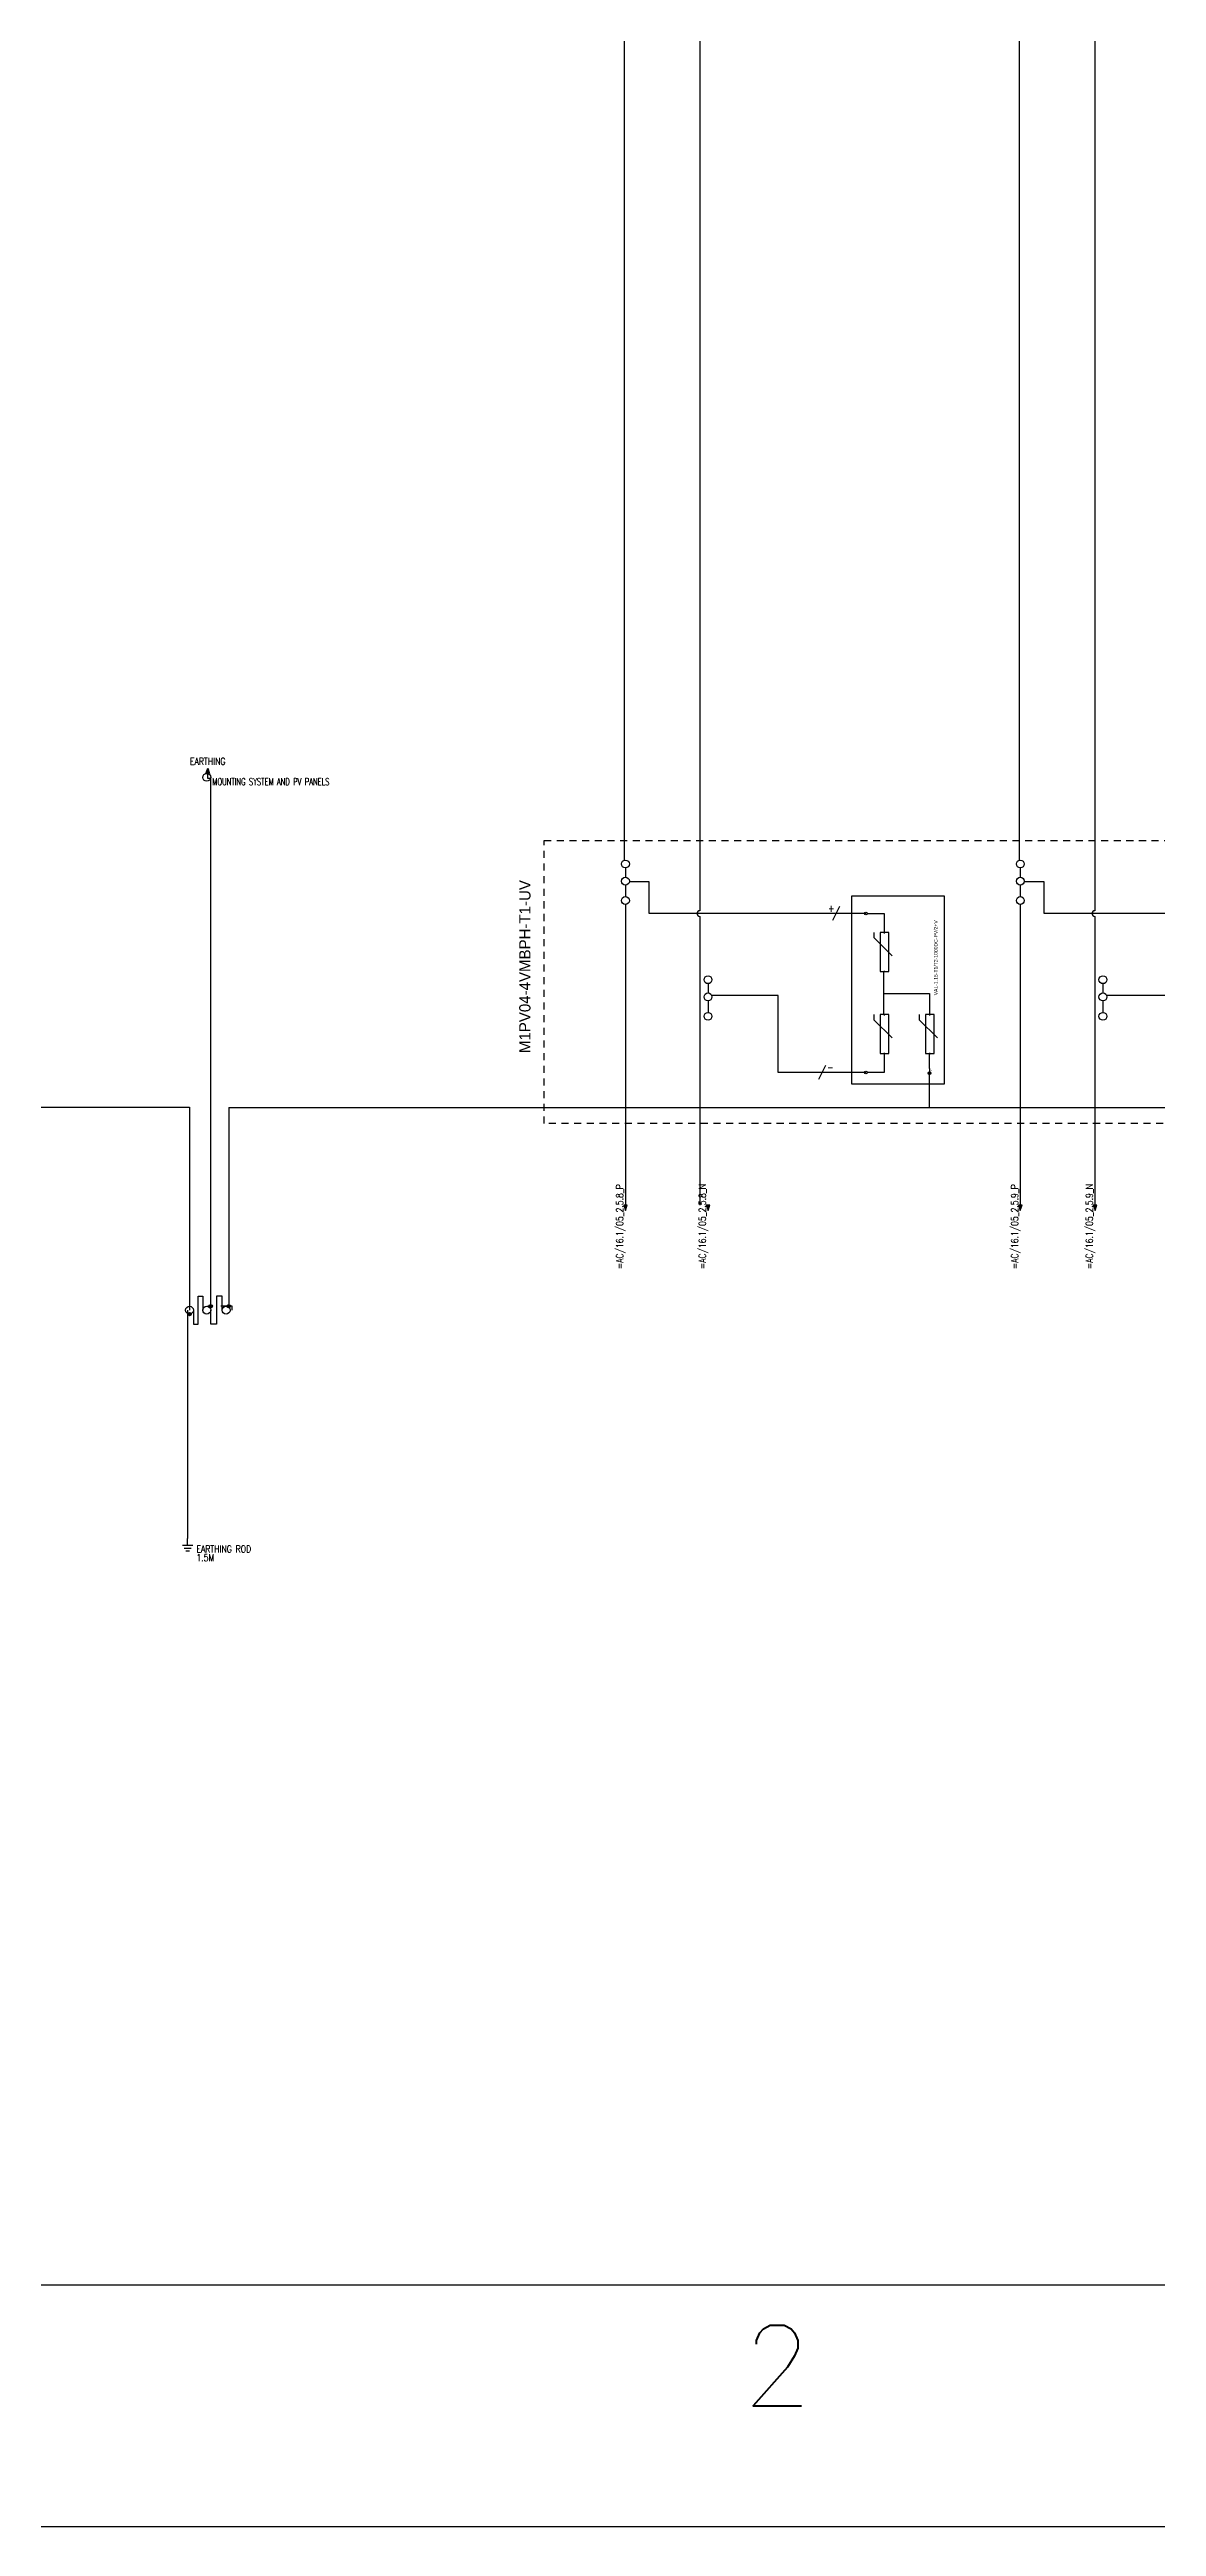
# Model space of a CAD drawing. Header units: inches. Extents: x 4 to 127, y -3 to 89.
# Drawn here: x 68.01 to 87.69, y -3 to 41.04 of the extents above; entities that cross this region are included whole.
import ezdxf
from ezdxf.enums import TextEntityAlignment as Align

# ---------------------------------------------------------------- set-up
doc = ezdxf.new("R2010")
doc.units = ezdxf.units.IN
doc.header["$MEASUREMENT"] = 0
doc.linetypes.add('HIDDEN2', pattern=[0.1875, 0.125, -0.0625])
for name, color, linetype in [('DESC', 1, 'Continuous'), ('GRN_10AWG', 3, 'Continuous'), ('GRY_20AWG', 9, 'Continuous'), ('LOCBOX', 92, 'HIDDEN2'), ('MISC', 2, 'Continuous'), ('RED_10AWG', 1, 'Continuous'), ('RED_12AWG', 1, 'Continuous'), ('SYMS', 7, 'Continuous'), ('TAGS', 51, 'Continuous'), ('Title Block', 7, 'Continuous'), ('Viewport', 7, 'Continuous'), ('WHT_12AWG', 7, 'Continuous'), ('WIREREF', 61, 'Continuous')]:
    doc.layers.add(name, color=color, linetype=linetype)
doc.styles.add('Roman', font='romans')
doc.styles.add('WD', font='romans.shx')
doc.styles.add('WD_IEC', font='isocp2.shx', dxfattribs={"width": 0.9, "height": 4})

# ---------------------------------------------------------------- blocks, each defined once
blk = doc.blocks.new('ANSI_border_C')
at = {"layer": 'Title Block'}
for p, q in [((0.5, 0.75), (20.5, 0.75)), ((0, 0), (21, 0))]:
    blk.add_line(p, q, dxfattribs=at)
at = {"layer": 'Title Block', "style": 'Roman'}
blk.add_text('2', height=0.25, dxfattribs=at).set_placement((13, 0.5), align=Align.MIDDLE_CENTER)
blk = doc.blocks.new('JIC_border_C')
at = {"xscale": 5.726708801404052, "yscale": 5.726708801404052, "zscale": 5.726708801404052}
blk.add_blockref('ANSI_border_C', (6.5, -3), dxfattribs=at)
blk = doc.blocks.new('HA1S4')
for points in [[(0, 0), (-0.031, 0), (0, -0.094), (0.031, 0), (0, 0)], [(0.016, -0.011), (-0.016, -0.011), (0, -0.058), (0.016, -0.011)]]:
    blk.add_lwpolyline(points)
at = {"style": 'WD', "flags": 1}
for tag, p in [('X2TERM01', (0, 0)), ('SIGCODE', (0.035, -0.083))]:
    blk.add_attdef(tag, p, '', height=0.01, dxfattribs=at)
at = {"style": 'WD', "width": 0.7}
for tag, p in [('XREF', (0.088, -0.062)), ('DESC1', (0.088, 0.113))]:
    blk.add_attdef(tag, p, '', height=0.125, dxfattribs=at)
at = {"style": 'WD', "width": 0.8, "flags": 8}
blk.add_attdef('WIRENO', text='', height=0.125, dxfattribs=at).set_placement((0, -0.259), align=Align.CENTER)
blk = doc.blocks.new('VT0_02')
blk.add_circle((0, 0), 0.0699)
at = {"style": 'WD', "flags": 1}
for tag, p in [('X4TERM01', (-0.07, 0)), ('X2TERM01', (0, 0.07)), ('X1TERM01', (0.07, 0)), ('X8TERM01', (0, -0.07))]:
    blk.add_attdef(tag, p, '', height=0.01, dxfattribs=at)
blk = doc.blocks.new('WDDOT')
for radius in [0.03, 0.0187, 0.00929]:
    blk.add_circle((0, 0), radius)
blk = doc.blocks.new('HA1S2')
for points in [[(0, 0), (-0.031, 0), (0, 0.094), (0.031, 0), (0, 0)], [(-0.016, 0.011), (0.016, 0.011), (0, 0.058), (-0.016, 0.011)]]:
    blk.add_lwpolyline(points)
at = {"style": 'WD', "width": 0.8, "flags": 8}
blk.add_attdef('WIRENO', text='', height=0.125, dxfattribs=at).set_placement((0, 0.153), align=Align.CENTER)
at = {"style": 'WD', "flags": 1}
for tag, p in [('X8TERM01', (0, 0)), ('SIGCODE', (0.026, 0.066))]:
    blk.add_attdef(tag, p, '', height=0.01, dxfattribs=at)
at = {"style": 'WD', "width": 0.7}
for tag, p in [('XREF', (0.084, -0.036)), ('DESC1', (0.084, -0.211))]:
    blk.add_attdef(tag, p, '', height=0.125, dxfattribs=at)
blk = doc.blocks.new('VGND2')
for p, q in [((0, -0.125), (0, 0)), ((0.09375, -0.125), (-0.09375, -0.125)), ((-0.0625, -0.171875), (0.0625, -0.171875)), ((-0.03125, -0.21875), (0.03125, -0.21875))]:
    blk.add_line(p, q)
at = {"style": 'WD', "flags": 1}
for tag in ['ASSYCODE', 'X2TERM01', 'CAT', 'FAMILY', 'MFG']:
    blk.add_attdef(tag, (0, 0), '', height=0.01, dxfattribs=at)
at = {"style": 'WD', "width": 0.8}
for tag, p in [('INST', (0.15625, 0.125)), ('LOC', (0.15625, -0.03125)), ('TAG1', (0.15625, -0.1875)), ('DESC1', (0.15625, -0.34375)), ('DESC2', (0.15625, -0.5))]:
    blk.add_attdef(tag, text='', height=0.125, dxfattribs=at).set_placement(p, align=Align.MIDDLE_LEFT)
blk = doc.blocks.new('HT0_02')
blk.add_circle((0, 0), 0.0699)
at = {"style": 'WD', "flags": 1}
for tag, p in [('X4TERM01', (-0.07, 0)), ('X2TERM01', (0, 0.07)), ('X1TERM01', (0.07, 0)), ('X8TERM01', (0, -0.07))]:
    blk.add_attdef(tag, p, '', height=0.01, dxfattribs=at)
blk = doc.blocks.new('HGND4')
for p, q in [((0, 0), (10, 0)), ((10, -3.8), (10, 3.8)), ((11.2, -2.5), (11.2, 2.5)), ((12.5, -1.2), (12.5, 1.2))]:
    blk.add_line(p, q)
blk.add_circle((10, 0), 5)
at = {"style": 'WD_IEC'}
for tag, p in [('TAG1', (2.5, 4.6)), ('INST', (2.5, 11.6)), ('LOC', (2.5, 8.1))]:
    blk.add_attdef(tag, text='', height=2.5, dxfattribs=at).set_placement(p, align=Align.RIGHT)
at = {"style": 'WD_IEC', "flags": 1}
blk.add_attdef('X4TERM01', (0, 0), '', height=0.32, dxfattribs=at)
blk = doc.blocks.new('VT0_05')
blk.add_lwpolyline([(0.08, -0.06), (0, 0.08), (-0.08, -0.06)], close=True)
at = {"style": 'WD', "flags": 1}
for tag, p in [('X4TERM01', (-0.05, 0)), ('X2TERM01', (0, 0.08)), ('X1TERM01', (0.05, 0)), ('X8TERM01', (0, -0.06))]:
    blk.add_attdef(tag, p, '', height=0.01, dxfattribs=at)
blk = doc.blocks.new('Lightening Surge Arrestor')
at = {"color": 5}
for p, q in [((0.502, 2.919), (0.502, 2.827)), ((0.502, 2.827), (0.826, 2.503)), ((0.502, 1.459), (0.502, 1.367)), ((0.502, 1.367), (0.826, 1.043)), ((1.308, 1.459), (1.308, 1.367)), ((1.308, 1.367), (1.632, 1.043))]:
    blk.add_line(p, q, dxfattribs=at)
for points in [[(0.112, 3.569), (1.754, 3.569), (1.754, 0.222), (0.112, 0.222)], [(0.768, 2.919), (0.611, 2.919), (0.611, 2.225), (0.768, 2.225)], [(0.768, 1.459), (0.611, 1.459), (0.611, 0.765), (0.768, 0.765)], [(1.574, 1.459), (1.417, 1.459), (1.417, 0.765), (1.574, 0.765)]]:
    blk.add_lwpolyline(points, close=True, dxfattribs=at)
at = {"layer": 'GRY_20AWG'}
blk.add_line((1.492, 0.502), (1.492, 0.468), dxfattribs=at)
at = {"layer": 'RED_12AWG'}
for p, q in [((0.382, 3.255), (0.686, 3.255)), ((0.686, 3.255), (0.686, 2.926)), ((0.69, 2.919), (0.684, 2.919)), ((0.681, 1.459), (0.681, 2.226)), ((0.681, 1.835), (1.492, 1.835)), ((1.492, 1.835), (1.492, 1.466)), ((0.69, 1.459), (0.681, 1.459)), ((0.69, 0.435), (0.69, 0.766)), ((1.492, 0.502), (1.492, 0.757)), ((0.381, 0.435), (0.69, 0.435))]:
    blk.add_line(p, q, dxfattribs=at)
at = {"layer": 'SYMS'}
for name, p, xscale, yscale, zscale in [('HT0_02', (0.358, 3.255), 0.3314421991292846, 0.3314421991292846, 0.3314421991292846), ('VT0_05', (0.686, 2.918), 0.1052161047490845, 0.1052161047490845, 0.1052161047490845), ('VT0_05', (0.686, 1.458), 0.1052161047490845, 0.1052161047490845, 0.1052161047490845), ('HT0_02', (0.69, 1.459), 0.01504368401050088, 0.01504368401050088, 0.01504368401050088), ('VT0_05', (1.492, 1.458), 0.1052161047490845, 0.1052161047490845, 0.1052161047490845), ('HT0_02', (0.358, 0.429), 0.3314421991292846, 0.3314421991292846, 0.3314421991292846)]:
    blk.add_blockref(name, p, dxfattribs=dict(at, xscale=xscale, yscale=yscale, zscale=zscale))
at = {"layer": 'SYMS', "xscale": -0.1052161047490845, "yscale": 0.1052161047490845, "zscale": 0.1052161047490845, "rotation": 180}
for p in [(0.686, 2.226), (0.686, 0.766), (1.492, 0.766)]:
    blk.add_blockref('VT0_05', p, dxfattribs=at)
at = {"layer": 'SYMS'}
ref = blk.add_blockref('HGND4', (1.492, 0.468), dxfattribs=dict(at, xscale=0.005, yscale=0.005, zscale=0.005, rotation=270))
ref.add_attrib('TAG1', 'PE', dxfattribs={"layer": 'TAGS', "height": 0.0125, "rotation": 270, "style": 'WD_IEC'}).set_placement((1.515, 0.455), align=Align.RIGHT)
at = {"color": 5, "insert": (1.57, 1.801), "char_height": 0.065, "attachment_point": 1, "rotation": 90}
blk.add_mtext_dynamic_manual_height_columns('VAL-1.15-T1/T2-1000DC-PV/2+V', width=1.87491, gutter_width=0.325, heights=[0], dxfattribs=at)
for tag, p in [('+', (0.447, 3.312)), ('-', (0.457, 0.49))]:
    blk.add_attdef(tag, p, '', height=0.065)
at = {"color": 5}
blk.add_attdef('VAL-1.15-T1/T2-1000DC-PV/2+V', (1.651, 1.798), '', height=0.065, rotation=90, dxfattribs=at)
blk = doc.blocks.new('HW01')
for p, q in [((0.062, 0.125), (-0.062, -0.125)), ((0.031, 0), (-0.031, 0))]:
    blk.add_line(p, q)
at = {"style": 'WD', "width": 0.7, "flags": 1}
for tag, p in [('INST', (0, 0.357)), ('LOC', (0, 0.188)), ('DESC1', (0, -0.456)), ('XREF', (0, -0.3)), ('DESC2', (0, -0.613))]:
    blk.add_attdef(tag, text='', height=0.125, dxfattribs=at).set_placement(p, align=Align.CENTER)
at = {"style": 'WD', "width": 0.8}
blk.add_attdef('TAG1', text='', height=0.125, dxfattribs=at).set_placement((-0.031, 0.031), align=Align.RIGHT)
at = {"style": 'WD', "flags": 1}
for tag, p in [('X4TERM01', (-0.031, 0)), ('X1TERM01', (0.031, 0))]:
    blk.add_attdef(tag, p, '', height=0.0125, dxfattribs=at)
at = {"linetype": 'Continuous', "style": 'WD', "flags": 9}
blk.add_attdef('ASSYCODE', text='', height=0.01, dxfattribs=at).set_placement((0.029, 0.042), align=Align.CENTER)
at = {"style": 'WD'}
for tag, p in [('X2LINK', (0, 0.125)), ('X8LINK', (0, -0.125))]:
    blk.add_attdef(tag, p, '', height=0.01, dxfattribs=at)
at = {"style": 'WD', "flags": 9}
blk.add_attdef('FAMILY', text='', height=0.01, dxfattribs=at).set_placement((0.023, 0.118), align=Align.CENTER)
at = {"style": 'WD', "width": 0.8}
blk.add_attdef('RATING1', (0.094, 0.031), '', height=0.125, dxfattribs=at)
at = {"style": 'WD', "width": 0.8, "flags": 1}
blk.add_attdef('MFG', text='', height=0.0938, dxfattribs=at).set_placement((-0.125, -0.031), align=Align.TOP_RIGHT)
blk.add_attdef('CAT', text='', height=0.0938, dxfattribs=at).set_placement((0.031, -0.031), align=Align.TOP_LEFT)

msp = doc.modelspace()

# ---------------------------------------------------------------- linework, layer by layer
at = {"layer": 'GRN_10AWG'}
for p, q in [((70.873, 18.695), (70.873, 28.098)), ((83.655, 22.228), (83.655, 22.83)), ((64.964, 22.235), (70.497, 22.235)), ((70.497, 22.235), (70.497, 18.625)), ((71.195, 22.228), (71.195, 18.695)), ((71.195, 22.228), (118.769, 22.228)), ((70.463, 18.625), (70.463, 14.566)), ((70.497, 18.555), (70.463, 18.555)), ((70.567, 18.625), (70.567, 18.375)), ((70.65, 18.375), (70.65, 18.875)), ((70.65, 18.875), (70.733, 18.875)), ((70.733, 18.875), (70.733, 18.625)), ((70.803, 18.695), (70.873, 18.695)), ((70.873, 18.375), (70.873, 18.625)), ((71.077, 18.875), (70.975, 18.875)), ((70.975, 18.875), (70.975, 18.375)), ((71.147, 18.695), (71.053, 18.695)), ((71.077, 18.625), (71.077, 18.875)), ((71.253, 18.695), (71.147, 18.695)), ((71.253, 18.625), (71.253, 18.695)), ((70.567, 18.375), (70.65, 18.375)), ((70.975, 18.375), (70.873, 18.375))]:
    msp.add_line(p, q, dxfattribs=at)
at = {"layer": 'LOCBOX', "color": 1}
msp.add_lwpolyline([(76.805, 26.973), (119.537, 26.973), (119.537, 21.944), (76.805, 21.944)], close=True, dxfattribs=at)
at = {"layer": 'RED_10AWG'}
for p, q in [((79.572, 73.525), (79.572, 25.727)), ((86.595, 73.525), (86.595, 25.727)), ((78.224, 63.108), (78.224, 26.628)), ((85.247, 63.108), (85.247, 26.628)), ((70.82, 28.077), (70.82, 28.168)), ((70.855, 28.077), (70.82, 28.077)), ((78.248, 26.488), (78.248, 26.323)), ((85.27, 26.488), (85.27, 26.323)), ((78.248, 26.183), (78.248, 25.978)), ((78.669, 26.239), (78.317, 26.239)), ((78.669, 25.677), (78.669, 26.239)), ((85.27, 26.183), (85.27, 25.978)), ((85.692, 26.239), (85.34, 26.239)), ((85.692, 25.677), (85.692, 26.239)), ((78.248, 25.838), (78.248, 20.493)), ((81.964, 25.677), (78.669, 25.677)), ((79.572, 25.627), (79.572, 20.493)), ((82.522, 25.677), (82.026, 25.677)), ((85.27, 25.838), (85.27, 20.493)), ((88.986, 25.677), (85.692, 25.677)), ((86.595, 25.627), (86.595, 20.493)), ((79.717, 24.43), (79.717, 24.265)), ((86.739, 24.43), (86.739, 24.265)), ((79.717, 24.125), (79.717, 23.92)), ((80.966, 24.219), (79.787, 24.219)), ((80.966, 22.851), (80.966, 24.219)), ((86.739, 24.125), (86.739, 23.92)), ((87.988, 24.219), (86.809, 24.219)), ((81.713, 22.851), (80.966, 22.851)), ((82.522, 22.851), (81.775, 22.851))]:
    msp.add_line(p, q, dxfattribs=at)
at = {"layer": 'WHT_12AWG'}
for centre in [(79.572, 25.677), (86.595, 25.677)]:
    msp.add_arc(centre, 0.05, 90, 270, dxfattribs=at)

# ---------------------------------------------------------------- block references
msp.add_blockref('Lightening Surge Arrestor', (82.164, 22.422))
at = {"layer": 'SYMS'}
ref = msp.add_blockref('HA1S2', (70.82, 28.168), dxfattribs=at)
ref.add_attrib('DESC1', 'MOUNTING SYSTEM AND PV PANELS', (70.904, 27.957), dxfattribs={"layer": 'DESC', "height": 0.125, "style": 'WD', "width": 0.7})
ref.add_attrib('WIRENO', 'EARTHING', dxfattribs={"layer": 'WIREREF', "height": 0.125, "style": 'WD', "width": 0.8, "flags": 8}).set_placement((70.82, 28.321), align=Align.CENTER)
at = {"layer": 'SYMS', "rotation": 90}
for p in [(70.803, 28.098), (70.497, 18.625), (70.803, 18.625), (71.147, 18.625)]:
    msp.add_blockref('VT0_02', p, dxfattribs=at)
at = {"layer": 'SYMS'}
for name, p in [('VT0_02', (78.248, 26.558)), ('VT0_02', (85.27, 26.558)), ('VT0_02', (78.248, 26.253)), ('VT0_02', (85.27, 26.253)), ('VT0_02', (78.248, 25.908)), ('VT0_02', (85.27, 25.908)), ('VT0_02', (79.717, 24.5)), ('VT0_02', (79.717, 24.195)), ('VT0_02', (86.739, 24.5)), ('VT0_02', (86.739, 24.195)), ('VT0_02', (79.717, 23.85)), ('VT0_02', (86.739, 23.85)), ('WDDOT', (70.497, 18.555)), ('WDDOT', (70.873, 18.695)), ('WDDOT', (71.195, 18.695))]:
    msp.add_blockref(name, p, dxfattribs=at)
ref = msp.add_blockref('HW01', (81.995, 25.677), dxfattribs=at)
ref.add_attrib('TAG1', '+', dxfattribs={"layer": 'TAGS', "height": 0.125, "style": 'WD', "width": 0.8}).set_placement((81.964, 25.708), align=Align.RIGHT)
ref = msp.add_blockref('HW01', (81.744, 22.851), dxfattribs=at)
ref.add_attrib('RATING1', '-', (81.838, 22.882), dxfattribs={"layer": 'MISC', "height": 0.125, "style": 'WD', "width": 0.8})
at = {"layer": 'SYMS', "color": 1}
ref = msp.add_blockref('HA1S4', (78.248, 20.493), dxfattribs=at)
ref.add_attrib('WIRENO', '=AC/16.1/05_2.5.8_P', dxfattribs={"layer": 'WIREREF', "color": 1, "height": 0.125, "rotation": 90, "style": 'WD', "width": 0.8, "flags": 8}).set_placement((78.247, 19.355), align=Align.BOTTOM_LEFT)
ref = msp.add_blockref('HA1S4', (79.717, 20.493), dxfattribs=at)
ref.add_attrib('WIRENO', '=AC/16.1/05_2.5.8_N', dxfattribs={"layer": 'WIREREF', "color": 1, "height": 0.125, "rotation": 90, "style": 'WD', "width": 0.8, "flags": 8}).set_placement((79.717, 19.355), align=Align.BOTTOM_LEFT)
ref = msp.add_blockref('HA1S4', (85.27, 20.493), dxfattribs=at)
ref.add_attrib('WIRENO', '=AC/16.1/05_2.5.9_P', dxfattribs={"layer": 'WIREREF', "color": 1, "height": 0.125, "rotation": 90, "style": 'WD', "width": 0.8, "flags": 8}).set_placement((85.27, 19.355), align=Align.BOTTOM_LEFT)
ref = msp.add_blockref('HA1S4', (86.599, 20.493), dxfattribs=at)
ref.add_attrib('WIRENO', '=AC/16.1/05_2.5.9_N', dxfattribs={"layer": 'WIREREF', "color": 1, "height": 0.125, "rotation": 90, "style": 'WD', "width": 0.8, "flags": 8}).set_placement((86.598, 19.355), align=Align.BOTTOM_LEFT)
at = {"layer": 'SYMS'}
ref = msp.add_blockref('VGND2', (70.463, 14.566), dxfattribs=at)
ref.add_attrib('TAG1', 'EARTHING ROD ', dxfattribs={"layer": 'TAGS', "height": 0.125, "style": 'WD', "width": 0.8}).set_placement((70.619, 14.378), align=Align.MIDDLE_LEFT)
ref.add_attrib('DESC1', '1.5M', dxfattribs={"layer": 'DESC', "height": 0.125, "style": 'WD', "width": 0.8}).set_placement((70.619, 14.222), align=Align.MIDDLE_LEFT)
at = {"layer": 'Viewport'}
msp.add_blockref('JIC_border_C', (0, 0), dxfattribs=at)

# ---------------------------------------------------------------- texts
at = {"layer": 'LOCBOX', "color": 1}
msp.add_text('M1PV04-4VMBPH-T1-UV', height=0.2, rotation=90, dxfattribs=at).set_placement((76.62, 26.272), align=Align.BOTTOM_RIGHT)

doc.saveas('drawing.dxf')
